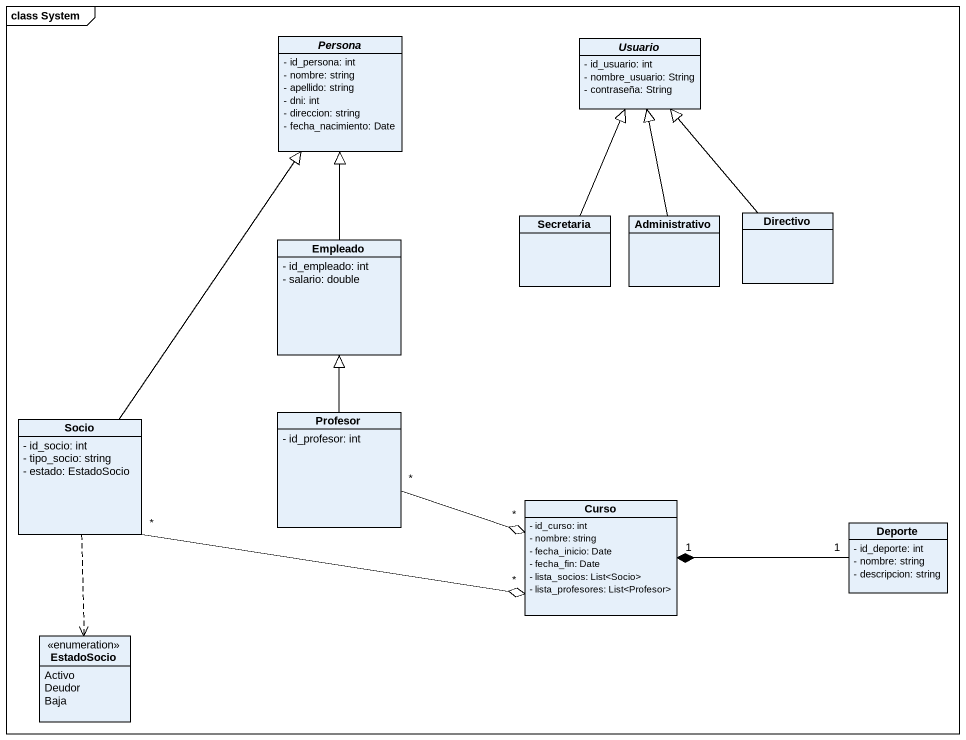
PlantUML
@startuml
mainframe class System
hide circle
hide empty members
skinparam classAttributeIconSize 0
abstract class Persona {
  - id_persona: int
  - nombre: string
  - apellido: string
  - dni: int
  - direccion: string
  - fecha_nacimiento: Date
}
abstract class Usuario {
  - id_usuario: int
  - nombre_usuario: String
  - contraseña: String
}
class Empleado {
  - id_empleado: int
  - salario: double
}
class Secretaria
class Administrativo
class Directivo
class Socio {
  - id_socio: int
  - tipo_socio: string
  - estado: EstadoSocio
}
class Profesor {
  - id_profesor: int
}
class Curso {
  - id_curso: int
  - nombre: string
  - fecha_inicio: Date
  - fecha_fin: Date
  - lista_socios: List<Socio>
  - lista_profesores: List<Profesor>
}
class Deporte {
  - id_deporte: int
  - nombre: string
  - descripcion: string
}
enum EstadoSocio {
  Activo
  Deudor
  Baja
}
Empleado -up-|> Persona
Secretaria -up-|> Usuario
Administrativo -up-|> Usuario
Directivo -up-|> Usuario
Socio -up-|> Persona
Socio "*" -right-o "*" Curso
Socio ..> EstadoSocio
Profesor -up-|> Empleado
Profesor "*" -right-o "*" Curso
Deporte "1" -left-* "1" Curso
@enduml
